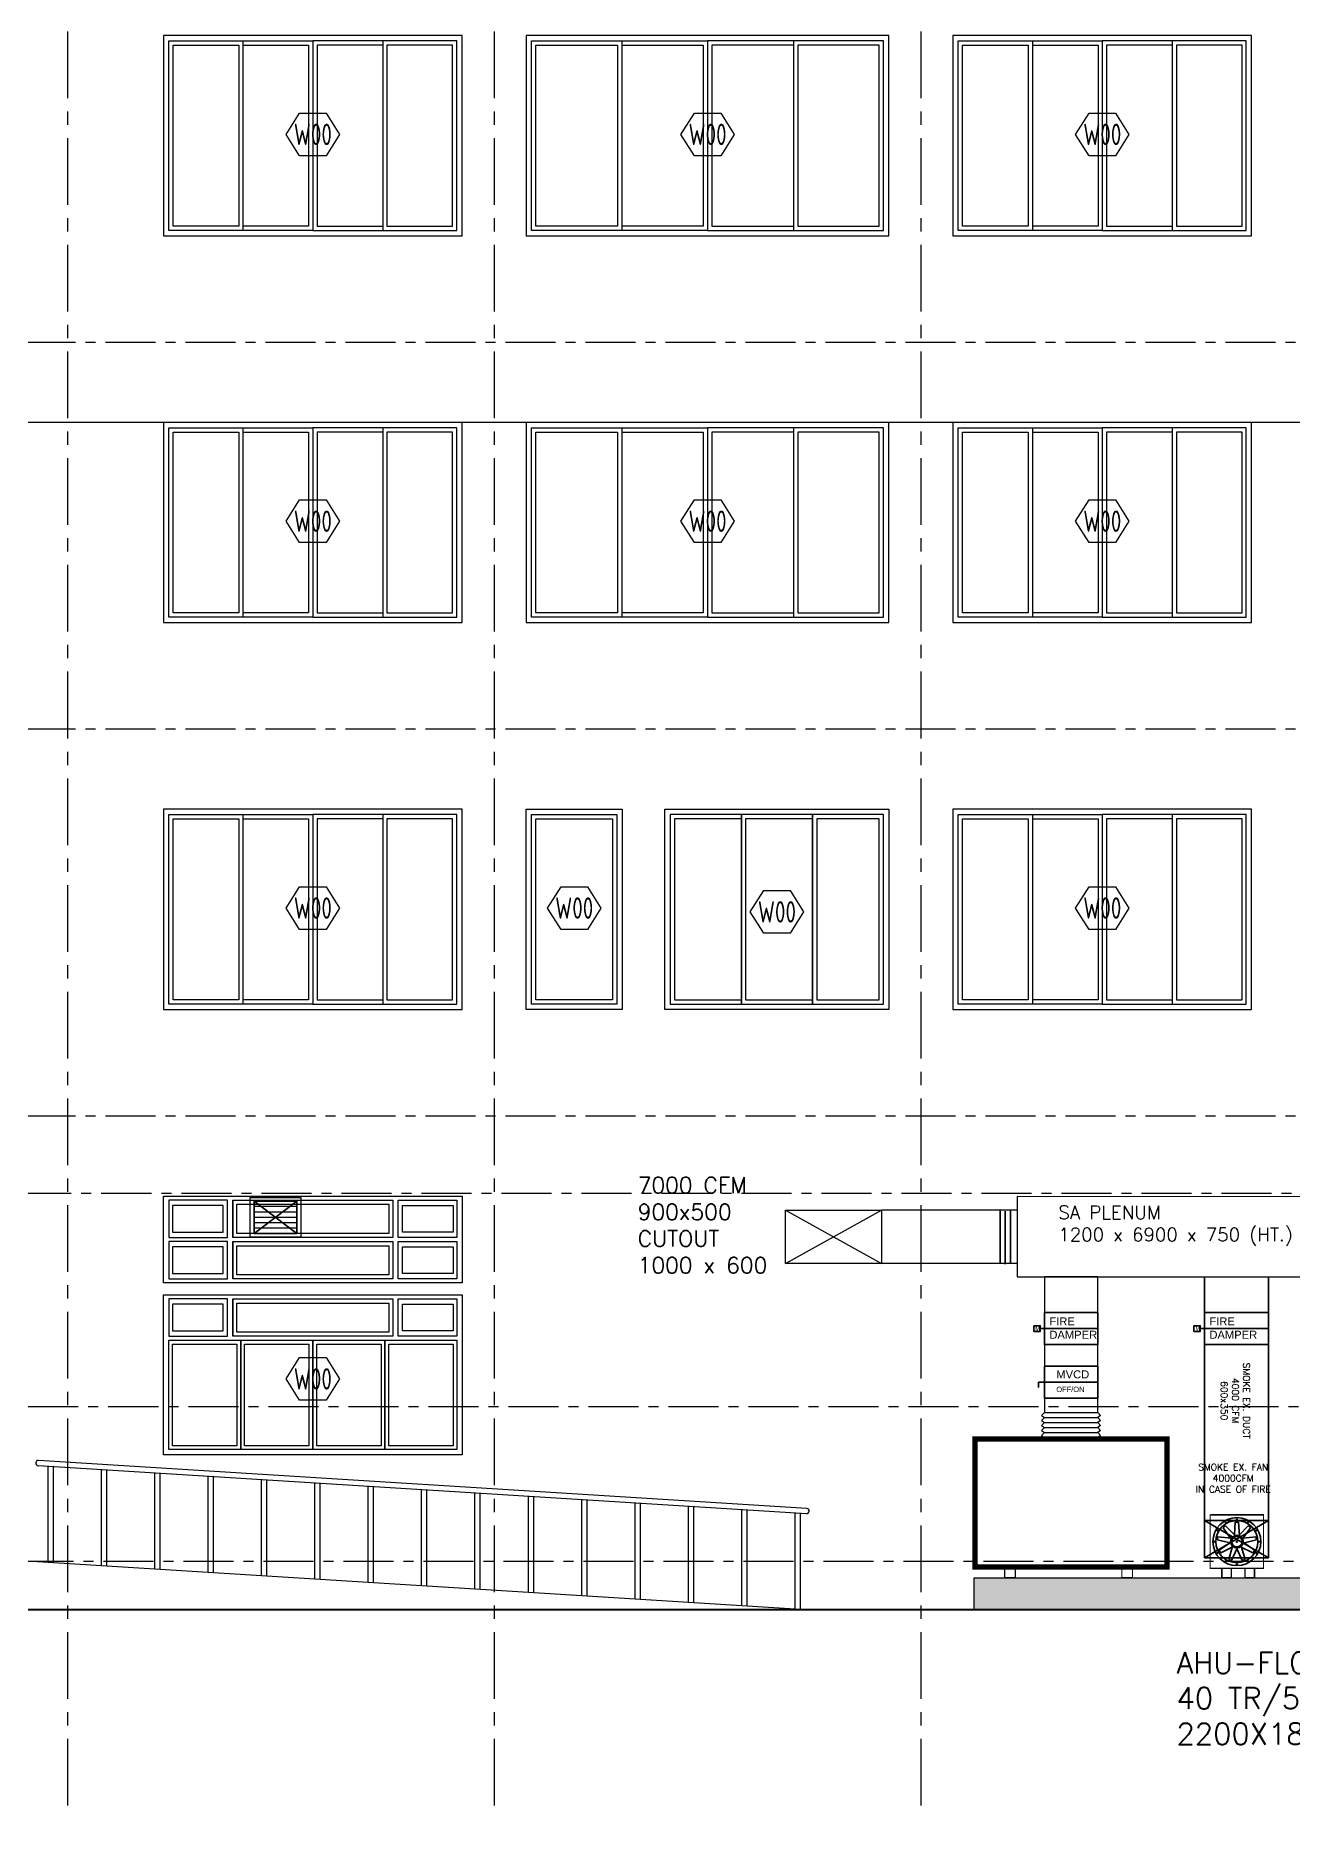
# Model space of a CAD drawing. Header units: millimetres. Extents: x -661525 to 498941, y 282148 to 1359693.
# Drawn here: x -253038 to -241258, y 712401 to 729088 of the extents above; entities that cross this region are included whole.
import ezdxf
from ezdxf.enums import TextEntityAlignment as Align

# ---------------------------------------------------------------- set-up
doc = ezdxf.new("R2010")
doc.units = ezdxf.units.MM
doc.header["$LTSCALE"] = 2.5
doc.linetypes.add('CENTER', pattern=[2, 1.25, -0.25, 0.25, -0.25])
doc.layers.get('0').update_dxf_attribs({"linetype": 'CONTINUOUS'})
doc.layers.get('DEFPOINTS').update_dxf_attribs({"linetype": 'CONTINUOUS'})
for name, color, linetype in [('A-ANNO-DIMS-MAS-25', 11, 'CONTINUOUS'), ('A-ANNO-GRID', 5, 'CENTER'), ('A-ELEV-MEDM', 34, 'CONTINUOUS'), ('A-ELEV-THIN', 8, 'CONTINUOUS'), ('STONE', 9, 'CONTINUOUS'), ('v-ac ex.-fa fan', 91, 'CONTINUOUS'), ('v-grill', 3, 'CONTINUOUS'), ('v-SA DUCT', 4, 'CONTINUOUS'), ('vemcpl-ahu', 6, 'CONTINUOUS')]:
    doc.layers.add(name, color=color, linetype=linetype)
for name, color, linetype, lineweight in [('DRAFTING', 6, 'CONTINUOUS', 5), ('V-ac fa duct', 51, 'CONTINUOUS', 35), ('v-ac fd', 1, 'CONTINUOUS', 35), ('v-ac smoke ex-fa fan', 1, 'CONTINUOUS', 35), ('v-ac smoke ex. duct', 1, 'CONTINUOUS', 35), ('vac vcd', 5, 'CONTINUOUS', 35)]:
    doc.layers.add(name, color=color, linetype=linetype, lineweight=lineweight)
doc.styles.add('ARIAL', font='arial.ttf')
doc.styles.add('ISOCP', font='isocp.shx', dxfattribs={"width": 0.8})
doc.styles.add('ROMANS', font='romans.shx', dxfattribs={"height": 125})
doc.styles.get("Standard").update_dxf_attribs({"font": 'txt.shx', "height": 1})
doc.linetypes.add('ZIGZAG', pattern='A,0.0001,-0.2,[131,ltypeshp.shx,S=0.2,R=0,X=-0.2,Y=0],-0.4,[131,ltypeshp.shx,S=0.2,R=180,X=0.2,Y=0],-0.2', length=0.8001)

# ---------------------------------------------------------------- blocks, each defined once
blk = doc.blocks.new('SEF-F')
at = {"layer": 'v-ac smoke ex-fa fan', "color": 5, "ltscale": 0.36}
for p, q in [((-42, 115), (-27, 330)), ((43, 98), (27, 330)), ((-121, -21), (-330, 31)), ((-89, 59), (-320, 84)), ((-106, 61), (-233, 235)), ((-30, 103), (-192, 270)), ((42, 115), (192, 270)), ((96, 47), (233, 235)), ((104, -25), (330, 31)), ((106, 61), (320, 84)), ((-106, -12), (-299, -142)), ((-79, -94), (-272, -188)), ((-74, -77), (-138, -301)), ((0, -123), (-88, -319)), ((-7, -107), (88, -319)), ((63, -86), (272, -188)), ((79, -94), (138, -301)), ((121, -21), (299, -142))]:
    blk.add_line(p, q, dxfattribs=at)
at = {"layer": 'v-ac smoke ex-fa fan', "color": 2}
for radius in [406, 356]:
    blk.add_circle((0, 0), radius, dxfattribs=at)
at = {"layer": 'v-ac smoke ex-fa fan', "color": 5, "ltscale": 0.36}
for centre in [(-191, 330), (0, 381), (190, 330), (-381, 0), (-330, 190), (330, 190), (381, 0), (-330, -191), (330, -191), (-191, -330), (0, -381), (190, -330)]:
    blk.add_circle(centre, 6.25, dxfattribs=at)
at = {"layer": 'v-ac smoke ex-fa fan', "color": 5}
for radius in [107, 88.5, 9.23]:
    blk.add_circle((0, 0), radius, dxfattribs=at)
for start, end in [(85.3503, 94.6497), (165.3503, 174.6497), (125.3503, 134.6497), (45.3503, 54.6497), (5.3503, 14.6497), (205.3503, 214.6497), (245.3503, 254.6497), (285.3503, 294.6497), (325.3503, 334.6497)]:
    blk.add_arc((0, 0), 331, start, end, dxfattribs=at)

msp = doc.modelspace()

# ---------------------------------------------------------------- hatches: boundary and pattern name
at = {"layer": 'DRAFTING'}
msp.add_hatch(color=0, dxfattribs=at).paths.add_polyline_path([(-244241.7, 714635.1), (-223817.5, 714635.1), (-223817.4, 714338.3), (-244241.6, 714338.3)])

# ---------------------------------------------------------------- linework, layer by layer
at = {"color": 252}
for p, q in [((-250689.7, 728162.8), (-250563.4, 728362.8)), ((-250563.4, 728362.8), (-250316.1, 728362.8)), ((-250316.1, 728362.8), (-250189.7, 728162.8)), ((-246989.9, 728162.8), (-246863.5, 728362.8)), ((-246863.5, 728362.8), (-246616.2, 728362.8)), ((-246616.2, 728362.8), (-246489.9, 728162.8)), ((-243289.7, 728162.8), (-243163.4, 728362.8)), ((-243163.4, 728362.8), (-242916.1, 728362.8)), ((-242916.1, 728362.8), (-242789.7, 728162.8)), ((-250563.4, 727962.8), (-250689.7, 728162.8)), ((-250189.7, 728162.8), (-250316.1, 727962.8)), ((-246863.5, 727962.8), (-246989.9, 728162.8)), ((-246489.9, 728162.8), (-246616.2, 727962.8)), ((-243163.4, 727962.8), (-243289.7, 728162.8)), ((-242789.7, 728162.8), (-242916.1, 727962.8)), ((-250316.1, 727962.8), (-250563.4, 727962.8)), ((-246616.2, 727962.8), (-246863.5, 727962.8)), ((-242916.1, 727962.8), (-243163.4, 727962.8)), ((-250689.7, 724537.8), (-250563.4, 724737.8)), ((-250563.4, 724737.8), (-250316.1, 724737.8)), ((-250316.1, 724737.8), (-250189.7, 724537.8)), ((-246989.9, 724537.8), (-246863.5, 724737.8)), ((-246863.5, 724737.8), (-246616.2, 724737.8)), ((-246616.2, 724737.8), (-246489.9, 724537.8)), ((-243289.7, 724537.8), (-243163.4, 724737.8)), ((-243163.4, 724737.8), (-242916.1, 724737.8)), ((-242916.1, 724737.8), (-242789.7, 724537.8)), ((-250563.4, 724337.8), (-250689.7, 724537.8)), ((-250189.7, 724537.8), (-250316.1, 724337.8)), ((-246863.5, 724337.8), (-246989.9, 724537.8)), ((-246489.9, 724537.8), (-246616.2, 724337.8)), ((-243163.4, 724337.8), (-243289.7, 724537.8)), ((-242789.7, 724537.8), (-242916.1, 724337.8)), ((-250316.1, 724337.8), (-250563.4, 724337.8)), ((-246616.2, 724337.8), (-246863.5, 724337.8)), ((-242916.1, 724337.8), (-243163.4, 724337.8)), ((-250689.7, 720912.8), (-250563.4, 721112.8)), ((-250563.4, 721112.8), (-250316.1, 721112.8)), ((-250316.1, 721112.8), (-250189.7, 720912.8)), ((-248239.7, 720912.8), (-248113.4, 721112.8)), ((-248113.4, 721112.8), (-247866.1, 721112.8)), ((-247866.1, 721112.8), (-247739.7, 720912.8)), ((-243289.7, 720912.8), (-243163.3, 721112.8)), ((-243163.3, 721112.8), (-242916, 721112.8)), ((-242916, 721112.8), (-242789.7, 720912.8)), ((-250563.4, 720712.8), (-250689.7, 720912.8)), ((-250189.7, 720912.8), (-250316.1, 720712.8)), ((-248113.4, 720712.8), (-248239.7, 720912.8)), ((-247739.7, 720912.8), (-247866.1, 720712.8)), ((-246339.6, 720876.8), (-246213.3, 721076.8)), ((-246213.3, 721076.8), (-245966, 721076.8)), ((-245966, 721076.8), (-245839.6, 720876.8)), ((-243163.3, 720712.8), (-243289.7, 720912.8)), ((-242789.7, 720912.8), (-242916, 720712.8)), ((-246213.3, 720676.8), (-246339.6, 720876.8)), ((-245839.6, 720876.8), (-245966, 720676.8)), ((-250316.1, 720712.8), (-250563.4, 720712.8)), ((-247866.1, 720712.8), (-248113.4, 720712.8)), ((-245966, 720676.8), (-246213.3, 720676.8)), ((-242916, 720712.8), (-243163.3, 720712.8)), ((-250689.7, 716500.3), (-250563.3, 716700.3)), ((-250563.3, 716700.3), (-250316, 716700.3)), ((-250316, 716700.3), (-250189.7, 716500.3)), ((-250563.3, 716300.3), (-250689.7, 716500.3)), ((-250189.7, 716500.3), (-250316, 716300.3)), ((-250316, 716300.3), (-250563.3, 716300.3))]:
    msp.add_line(p, q, dxfattribs=at)
at = {"layer": 'A-ANNO-DIMS-MAS-25', "color": 0, "lineweight": 40}
msp.add_line((-308137.8, 714338.3), (-223207.9, 714338.3), dxfattribs=at)
at = {"layer": 'A-ANNO-GRID', "color": 252, "ltscale": 200}
for p, q in [((-252739.7, 751127.9), (-252739.7, 712400.6)), ((-248739.7, 751127.9), (-248739.7, 712400.6)), ((-244739.7, 751127.9), (-244739.7, 712400.6))]:
    msp.add_line(p, q, dxfattribs=at)
at = {"layer": 'A-ANNO-GRID', "color": 252, "ltscale": 150}
for p, q in [((-222664.7, 726213.3), (-303725.9, 726213.3)), ((-222664.7, 722588.3), (-303725.9, 722588.3)), ((-222664.7, 718963.3), (-303725.9, 718963.3)), ((-222703.5, 718238.3), (-306025.5, 718238.3)), ((-222637.9, 716238.3), (-305964.7, 716238.3)), ((-222684.2, 714788.3), (-302128.1, 714788.3))]:
    msp.add_line(p, q, dxfattribs=at)
at = {"layer": 'A-ANNO-GRID', "color": 253, "ltscale": 150}
msp.add_line((-220259.7, 714338.3), (-305168.1, 714338.3), dxfattribs=at)
at = {"layer": 'A-ELEV-MEDM', "color": 252}
msp.add_line((-233039.7, 725463.3), (-266339.7, 725463.3), dxfattribs=at)
at = {"layer": 'A-ELEV-THIN', "color": 252}
for p, q in [((-251789.7, 729038.3), (-251094.7, 729038.3)), ((-251789.7, 727263.3), (-251789.7, 729038.3)), ((-251749.7, 728998.3), (-251134.7, 728998.3)), ((-251749.7, 727303.3), (-251749.7, 728998.3)), ((-251134.7, 729038.3), (-251134.7, 729038.3)), ((-251134.7, 729038.3), (-250439.7, 729038.3)), ((-251134.7, 728998.3), (-251134.7, 727303.3)), ((-251094.7, 729038.3), (-251094.7, 727263.3)), ((-251094.7, 728998.3), (-250479.7, 728998.3)), ((-250479.7, 728998.3), (-250479.7, 727303.3)), ((-249744.7, 729038.3), (-250439.7, 729038.3)), ((-250439.7, 729038.3), (-250439.7, 727263.3)), ((-250439.7, 729038.3), (-250439.7, 727263.3)), ((-249784.7, 728998.3), (-250399.7, 728998.3)), ((-250399.7, 728998.3), (-250399.7, 727303.3)), ((-249089.7, 729038.3), (-249784.7, 729038.3)), ((-249784.7, 729038.3), (-249784.7, 727263.3)), ((-249744.7, 729038.3), (-249744.7, 729038.3)), ((-249129.7, 728998.3), (-249744.7, 728998.3)), ((-249744.7, 728998.3), (-249744.7, 727303.3)), ((-249129.7, 727303.3), (-249129.7, 728998.3)), ((-249089.7, 727263.3), (-249089.7, 729038.3)), ((-248389.7, 729038.3), (-247544.7, 729038.3)), ((-248389.7, 727263.3), (-248389.7, 729038.3)), ((-248349.7, 728998.3), (-247584.7, 728998.3)), ((-248349.7, 727303.3), (-248349.7, 728998.3)), ((-247584.7, 729038.3), (-247584.7, 729038.3)), ((-247584.7, 729038.3), (-246739.7, 729038.3)), ((-247584.7, 728998.3), (-247584.7, 727303.3)), ((-247544.7, 729038.3), (-247544.7, 727263.3)), ((-247544.7, 728998.3), (-246779.7, 728998.3)), ((-246779.7, 728998.3), (-246779.7, 727303.3)), ((-245894.7, 729038.3), (-246739.7, 729038.3)), ((-246739.7, 729038.3), (-246739.7, 727263.3)), ((-246739.7, 729038.3), (-246739.7, 727263.3)), ((-245934.7, 728998.3), (-246699.7, 728998.3)), ((-246699.7, 728998.3), (-246699.7, 727303.3)), ((-245089.7, 729038.3), (-245934.7, 729038.3)), ((-245934.7, 729038.3), (-245934.7, 727263.3)), ((-245894.7, 729038.3), (-245894.7, 729038.3)), ((-245129.7, 728998.3), (-245894.7, 728998.3)), ((-245894.7, 728998.3), (-245894.7, 727303.3)), ((-245129.7, 727303.3), (-245129.7, 728998.3)), ((-245089.7, 727263.3), (-245089.7, 729038.3)), ((-244389.7, 729038.3), (-243694.7, 729038.3)), ((-244389.7, 727263.3), (-244389.7, 729038.3)), ((-244349.7, 728998.3), (-243734.7, 728998.3)), ((-244349.7, 727303.3), (-244349.7, 728998.3)), ((-243734.7, 729038.3), (-243734.7, 729038.3)), ((-243734.7, 729038.3), (-243039.7, 729038.3)), ((-243734.7, 728998.3), (-243734.7, 727303.3)), ((-243694.7, 729038.3), (-243694.7, 727263.3)), ((-243694.7, 728998.3), (-243079.7, 728998.3)), ((-243079.7, 728998.3), (-243079.7, 727303.3)), ((-242344.7, 729038.3), (-243039.7, 729038.3)), ((-243039.7, 729038.3), (-243039.7, 727263.3)), ((-243039.7, 729038.3), (-243039.7, 727263.3)), ((-242384.7, 728998.3), (-242999.7, 728998.3)), ((-242999.7, 728998.3), (-242999.7, 727303.3)), ((-241689.7, 729038.3), (-242384.7, 729038.3)), ((-242384.7, 729038.3), (-242384.7, 727263.3)), ((-242344.7, 729038.3), (-242344.7, 729038.3)), ((-241729.7, 728998.3), (-242344.7, 728998.3)), ((-242344.7, 728998.3), (-242344.7, 727303.3)), ((-241729.7, 727303.3), (-241729.7, 728998.3)), ((-241689.7, 727263.3), (-241689.7, 729038.3)), ((-251094.7, 727263.3), (-251789.7, 727263.3)), ((-251134.7, 727303.3), (-251749.7, 727303.3)), ((-250439.7, 727263.3), (-251134.7, 727263.3)), ((-250479.7, 727303.3), (-251094.7, 727303.3)), ((-250439.7, 727263.3), (-249744.7, 727263.3)), ((-250399.7, 727303.3), (-249784.7, 727303.3)), ((-249784.7, 727263.3), (-249089.7, 727263.3)), ((-249744.7, 727303.3), (-249129.7, 727303.3)), ((-247544.7, 727263.3), (-248389.7, 727263.3)), ((-247584.7, 727303.3), (-248349.7, 727303.3)), ((-246739.7, 727263.3), (-247584.7, 727263.3)), ((-246779.7, 727303.3), (-247544.7, 727303.3)), ((-246739.7, 727263.3), (-245894.7, 727263.3)), ((-246699.7, 727303.3), (-245934.7, 727303.3)), ((-245934.7, 727263.3), (-245089.7, 727263.3)), ((-245894.7, 727303.3), (-245129.7, 727303.3)), ((-243694.7, 727263.3), (-244389.7, 727263.3)), ((-243734.7, 727303.3), (-244349.7, 727303.3)), ((-243039.7, 727263.3), (-243734.7, 727263.3)), ((-243079.7, 727303.3), (-243694.7, 727303.3)), ((-243039.7, 727263.3), (-242344.7, 727263.3)), ((-242999.7, 727303.3), (-242384.7, 727303.3)), ((-242384.7, 727263.3), (-241689.7, 727263.3)), ((-242344.7, 727303.3), (-241729.7, 727303.3)), ((-251789.7, 725413.3), (-251094.7, 725413.3)), ((-251789.7, 723638.3), (-251789.7, 725413.3)), ((-251749.7, 725373.3), (-251134.7, 725373.3)), ((-251749.7, 723678.3), (-251749.7, 725373.3)), ((-251134.7, 725413.3), (-251134.7, 725413.3)), ((-251134.7, 725413.3), (-250439.7, 725413.3)), ((-251134.7, 725373.3), (-251134.7, 723678.3)), ((-251094.7, 725413.3), (-251094.7, 723638.3)), ((-251094.7, 725373.3), (-250479.7, 725373.3)), ((-250479.7, 725373.3), (-250479.7, 723678.3)), ((-249744.7, 725413.3), (-250439.7, 725413.3)), ((-250439.7, 725413.3), (-250439.7, 723638.3)), ((-250439.7, 725413.3), (-250439.7, 723638.3)), ((-249784.7, 725373.3), (-250399.7, 725373.3)), ((-250399.7, 725373.3), (-250399.7, 723678.3)), ((-249089.7, 725413.3), (-249784.7, 725413.3)), ((-249784.7, 725413.3), (-249784.7, 723638.3)), ((-249744.7, 725413.3), (-249744.7, 725413.3)), ((-249129.7, 725373.3), (-249744.7, 725373.3)), ((-249744.7, 725373.3), (-249744.7, 723678.3)), ((-249129.7, 723678.3), (-249129.7, 725373.3)), ((-249089.7, 723638.3), (-249089.7, 725413.3)), ((-248389.7, 725413.3), (-247544.7, 725413.3)), ((-248389.7, 723638.3), (-248389.7, 725413.3)), ((-248349.7, 725373.3), (-247584.7, 725373.3)), ((-248349.7, 723678.3), (-248349.7, 725373.3)), ((-247584.7, 725413.3), (-247584.7, 725413.3)), ((-247584.7, 725413.3), (-246739.7, 725413.3)), ((-247584.7, 725373.3), (-247584.7, 723678.3)), ((-247544.7, 725413.3), (-247544.7, 723638.3)), ((-247544.7, 725373.3), (-246779.7, 725373.3)), ((-246779.7, 725373.3), (-246779.7, 723678.3)), ((-245894.7, 725413.3), (-246739.7, 725413.3)), ((-246739.7, 725413.3), (-246739.7, 723638.3)), ((-246739.7, 725413.3), (-246739.7, 723638.3)), ((-245934.7, 725373.3), (-246699.7, 725373.3)), ((-246699.7, 725373.3), (-246699.7, 723678.3)), ((-245089.7, 725413.3), (-245934.7, 725413.3)), ((-245934.7, 725413.3), (-245934.7, 723638.3)), ((-245894.7, 725413.3), (-245894.7, 725413.3)), ((-245129.7, 725373.3), (-245894.7, 725373.3)), ((-245894.7, 725373.3), (-245894.7, 723678.3)), ((-245129.7, 723678.3), (-245129.7, 725373.3)), ((-245089.7, 723638.3), (-245089.7, 725413.3)), ((-244389.7, 725413.3), (-243694.7, 725413.3)), ((-244389.7, 723638.3), (-244389.7, 725413.3)), ((-244349.7, 725373.3), (-243734.7, 725373.3)), ((-244349.7, 723678.3), (-244349.7, 725373.3)), ((-243734.7, 725413.3), (-243734.7, 725413.3)), ((-243734.7, 725413.3), (-243039.7, 725413.3)), ((-243734.7, 725373.3), (-243734.7, 723678.3)), ((-243694.7, 725413.3), (-243694.7, 723638.3)), ((-243694.7, 725373.3), (-243079.7, 725373.3)), ((-243079.7, 725373.3), (-243079.7, 723678.3)), ((-242344.7, 725413.3), (-243039.7, 725413.3)), ((-243039.7, 725413.3), (-243039.7, 723638.3)), ((-243039.7, 725413.3), (-243039.7, 723638.3)), ((-242384.7, 725373.3), (-242999.7, 725373.3)), ((-242999.7, 725373.3), (-242999.7, 723678.3)), ((-241689.7, 725413.3), (-242384.7, 725413.3)), ((-242384.7, 725413.3), (-242384.7, 723638.3)), ((-242344.7, 725413.3), (-242344.7, 725413.3)), ((-241729.7, 725373.3), (-242344.7, 725373.3)), ((-242344.7, 725373.3), (-242344.7, 723678.3)), ((-241729.7, 723678.3), (-241729.7, 725373.3)), ((-241689.7, 723638.3), (-241689.7, 725413.3)), ((-251094.7, 723638.3), (-251789.7, 723638.3)), ((-251134.7, 723678.3), (-251749.7, 723678.3)), ((-250439.7, 723638.3), (-251134.7, 723638.3)), ((-250479.7, 723678.3), (-251094.7, 723678.3)), ((-250439.7, 723638.3), (-249744.7, 723638.3)), ((-250399.7, 723678.3), (-249784.7, 723678.3)), ((-249784.7, 723638.3), (-249089.7, 723638.3)), ((-249744.7, 723678.3), (-249129.7, 723678.3)), ((-247544.7, 723638.3), (-248389.7, 723638.3)), ((-247584.7, 723678.3), (-248349.7, 723678.3)), ((-246739.7, 723638.3), (-247584.7, 723638.3)), ((-246779.7, 723678.3), (-247544.7, 723678.3)), ((-246739.7, 723638.3), (-245894.7, 723638.3)), ((-246699.7, 723678.3), (-245934.7, 723678.3)), ((-245934.7, 723638.3), (-245089.7, 723638.3)), ((-245894.7, 723678.3), (-245129.7, 723678.3)), ((-243694.7, 723638.3), (-244389.7, 723638.3)), ((-243734.7, 723678.3), (-244349.7, 723678.3)), ((-243039.7, 723638.3), (-243734.7, 723638.3)), ((-243079.7, 723678.3), (-243694.7, 723678.3)), ((-243039.7, 723638.3), (-242344.7, 723638.3)), ((-242999.7, 723678.3), (-242384.7, 723678.3)), ((-242384.7, 723638.3), (-241689.7, 723638.3)), ((-242344.7, 723678.3), (-241729.7, 723678.3)), ((-251789.7, 721788.3), (-251094.7, 721788.3)), ((-251789.7, 720013.3), (-251789.7, 721788.3)), ((-251749.7, 721748.3), (-251134.7, 721748.3)), ((-251749.7, 720053.3), (-251749.7, 721748.3)), ((-251134.7, 721788.3), (-251134.7, 721788.3)), ((-251134.7, 721788.3), (-250439.7, 721788.3)), ((-251134.7, 721748.3), (-251134.7, 720053.3)), ((-251094.7, 721788.3), (-251094.7, 720013.3)), ((-251094.7, 721748.3), (-250479.7, 721748.3)), ((-250479.7, 721748.3), (-250479.7, 720053.3)), ((-249744.7, 721788.3), (-250439.7, 721788.3)), ((-250439.7, 721788.3), (-250439.7, 720013.3)), ((-250439.7, 721788.3), (-250439.7, 720013.3)), ((-249784.7, 721748.3), (-250399.7, 721748.3)), ((-250399.7, 721748.3), (-250399.7, 720053.3)), ((-249089.7, 721788.3), (-249784.7, 721788.3)), ((-249784.7, 721788.3), (-249784.7, 720013.3)), ((-249744.7, 721788.3), (-249744.7, 721788.3)), ((-249129.7, 721748.3), (-249744.7, 721748.3)), ((-249744.7, 721748.3), (-249744.7, 720053.3)), ((-249129.7, 720053.3), (-249129.7, 721748.3)), ((-249089.7, 720013.3), (-249089.7, 721788.3)), ((-248389.7, 721788.3), (-247589.7, 721788.3)), ((-248389.7, 720013.3), (-248389.7, 721788.3)), ((-248349.7, 721748.3), (-247629.7, 721748.3)), ((-248349.7, 720053.3), (-248349.7, 721748.3)), ((-247629.7, 721748.3), (-247629.7, 720053.3)), ((-247589.7, 721788.3), (-247589.7, 720013.3)), ((-246423.1, 721788.3), (-247089.7, 721788.3)), ((-247089.7, 721788.3), (-247089.7, 720013.3)), ((-246423.1, 721748.3), (-247049.7, 721748.3)), ((-247049.7, 721748.3), (-247049.7, 720053.3)), ((-245756.5, 721788.3), (-246423.1, 721788.3)), ((-246423.1, 721788.3), (-246423.1, 720013.3)), ((-246423.1, 720013.3), (-246423.1, 721788.3)), ((-245756.5, 721748.3), (-246383.1, 721748.3)), ((-246383.1, 721748.3), (-246383.1, 720053.3)), ((-245756.5, 720013.3), (-245756.5, 721788.3)), ((-245089.9, 721788.3), (-245756.5, 721788.3)), ((-245756.5, 721788.3), (-245756.5, 720013.3)), ((-245129.9, 721748.3), (-245716.5, 721748.3)), ((-245716.5, 721748.3), (-245716.5, 720053.3)), ((-245129.9, 720053.3), (-245129.9, 721748.3)), ((-245089.9, 720013.3), (-245089.9, 721788.3)), ((-244389.7, 721788.3), (-243694.7, 721788.3)), ((-244389.7, 720013.3), (-244389.7, 721788.3)), ((-244349.7, 721748.3), (-243734.7, 721748.3)), ((-244349.7, 720053.3), (-244349.7, 721748.3)), ((-243734.7, 721788.3), (-243734.7, 721788.3)), ((-243734.7, 721788.3), (-243039.7, 721788.3)), ((-243734.7, 721748.3), (-243734.7, 720053.3)), ((-243694.7, 721788.3), (-243694.7, 720013.3)), ((-243694.7, 721748.3), (-243079.7, 721748.3)), ((-243079.7, 721748.3), (-243079.7, 720053.3)), ((-242344.7, 721788.3), (-243039.7, 721788.3)), ((-243039.7, 721788.3), (-243039.7, 720013.3)), ((-243039.7, 721788.3), (-243039.7, 720013.3)), ((-242384.7, 721748.3), (-242999.7, 721748.3)), ((-242999.7, 721748.3), (-242999.7, 720053.3)), ((-241689.7, 721788.3), (-242384.7, 721788.3)), ((-242384.7, 721788.3), (-242384.7, 720013.3)), ((-242344.7, 721788.3), (-242344.7, 721788.3)), ((-241729.7, 721748.3), (-242344.7, 721748.3)), ((-242344.7, 721748.3), (-242344.7, 720053.3)), ((-241729.7, 720053.3), (-241729.7, 721748.3)), ((-241689.7, 720013.3), (-241689.7, 721788.3)), ((-251094.7, 720013.3), (-251789.7, 720013.3)), ((-251134.7, 720053.3), (-251749.7, 720053.3)), ((-250439.7, 720013.3), (-251134.7, 720013.3)), ((-250479.7, 720053.3), (-251094.7, 720053.3)), ((-250439.7, 720013.3), (-249744.7, 720013.3)), ((-250399.7, 720053.3), (-249784.7, 720053.3)), ((-249784.7, 720013.3), (-249089.7, 720013.3)), ((-249744.7, 720053.3), (-249129.7, 720053.3)), ((-247589.7, 720013.3), (-248389.7, 720013.3)), ((-247629.7, 720053.3), (-248349.7, 720053.3)), ((-247089.7, 720013.3), (-246423.1, 720013.3)), ((-247049.7, 720053.3), (-246423.1, 720053.3)), ((-246423.1, 720013.3), (-245756.5, 720013.3)), ((-246383.1, 720053.3), (-245756.5, 720053.3)), ((-245756.5, 720013.3), (-245089.9, 720013.3)), ((-245716.5, 720053.3), (-245129.9, 720053.3)), ((-243694.7, 720013.3), (-244389.7, 720013.3)), ((-243734.7, 720053.3), (-244349.7, 720053.3)), ((-243039.7, 720013.3), (-243734.7, 720013.3)), ((-243079.7, 720053.3), (-243694.7, 720053.3)), ((-243039.7, 720013.3), (-242344.7, 720013.3)), ((-242999.7, 720053.3), (-242384.7, 720053.3)), ((-242384.7, 720013.3), (-241689.7, 720013.3)), ((-242344.7, 720053.3), (-241729.7, 720053.3)), ((-251839.7, 717401.3), (-251839.7, 718213.3)), ((-251839.7, 718213.3), (-249039.7, 718213.3)), ((-251239.7, 718175.3), (-251789.7, 718175.3)), ((-251789.7, 718175.3), (-251789.7, 717825.3)), ((-251278.7, 718125.3), (-251753.7, 718125.3)), ((-251753.7, 718125.3), (-251753.7, 717875.3)), ((-251278.7, 717875.3), (-251278.7, 718125.3)), ((-251239.7, 717825.3), (-251239.7, 718175.3)), ((-251189.7, 718175.3), (-251189.7, 717825.3)), ((-251189.7, 717825.3), (-251189.7, 718175.3)), ((-251189.7, 718175.3), (-249689.7, 718175.3)), ((-251150.7, 717864.3), (-251150.7, 718136.3)), ((-251150.7, 718136.3), (-249728.7, 718136.3)), ((-249728.7, 718136.3), (-249728.7, 717864.3)), ((-249689.7, 718175.3), (-249689.7, 717825.3)), ((-249639.7, 717825.3), (-249639.7, 718175.3)), ((-249639.7, 718175.3), (-249089.7, 718175.3)), ((-249600.7, 718125.3), (-249125.7, 718125.3)), ((-249600.7, 717875.3), (-249600.7, 718125.3)), ((-249125.7, 718125.3), (-249125.7, 717875.3)), ((-249089.7, 718175.3), (-249089.7, 717825.3)), ((-249039.7, 718213.3), (-249039.7, 717401.3)), ((-251789.7, 717825.3), (-251239.7, 717825.3)), ((-251239.7, 717787.3), (-251789.7, 717787.3)), ((-251789.7, 717787.3), (-251789.7, 717437.3)), ((-251753.7, 717875.3), (-251278.7, 717875.3)), ((-251239.7, 717437.3), (-251239.7, 717787.3)), ((-249689.7, 717825.3), (-251189.7, 717825.3)), ((-251189.7, 717437.3), (-251189.7, 717787.3)), ((-251189.7, 717787.3), (-249689.7, 717787.3)), ((-251189.7, 717787.3), (-251189.7, 717437.3)), ((-249728.7, 717864.3), (-251150.7, 717864.3)), ((-251150.7, 717476.3), (-251150.7, 717748.3)), ((-251150.7, 717748.3), (-249728.7, 717748.3)), ((-249728.7, 717748.3), (-249728.7, 717476.3)), ((-249689.7, 717787.3), (-249689.7, 717437.3)), ((-249089.7, 717825.3), (-249639.7, 717825.3)), ((-249639.7, 717437.3), (-249639.7, 717787.3)), ((-249639.7, 717787.3), (-249089.7, 717787.3)), ((-249125.7, 717875.3), (-249600.7, 717875.3)), ((-249089.7, 717787.3), (-249089.7, 717437.3)), ((-251278.7, 717737.3), (-251753.7, 717737.3)), ((-251753.7, 717737.3), (-251753.7, 717487.3)), ((-251278.7, 717487.3), (-251278.7, 717737.3)), ((-249600.7, 717737.3), (-249125.7, 717737.3)), ((-249600.7, 717487.3), (-249600.7, 717737.3)), ((-249125.7, 717737.3), (-249125.7, 717487.3)), ((-251789.7, 717437.3), (-251239.7, 717437.3)), ((-251753.7, 717487.3), (-251278.7, 717487.3)), ((-249689.7, 717437.3), (-251189.7, 717437.3)), ((-249728.7, 717476.3), (-251150.7, 717476.3)), ((-249089.7, 717437.3), (-249639.7, 717437.3)), ((-249125.7, 717487.3), (-249600.7, 717487.3)), ((-249039.7, 717401.3), (-251839.7, 717401.3)), ((-251839.7, 717288.3), (-249039.7, 717288.3)), ((-251839.7, 715788.3), (-251839.7, 717288.3)), ((-251239.7, 717250.3), (-251789.7, 717250.3)), ((-251789.7, 717250.3), (-251789.7, 716900.3)), ((-251239.7, 716900.3), (-251239.7, 717250.3)), ((-251189.7, 717250.3), (-251189.7, 716900.3)), ((-251189.7, 716900.3), (-251189.7, 717250.3)), ((-251189.7, 717250.3), (-249689.7, 717250.3)), ((-249689.7, 717250.3), (-249689.7, 716900.3)), ((-249639.7, 716900.3), (-249639.7, 717250.3)), ((-249639.7, 717250.3), (-249089.7, 717250.3)), ((-249089.7, 717250.3), (-249089.7, 716900.3)), ((-249039.7, 717288.3), (-249039.7, 715788.3)), ((-251278.7, 717200.3), (-251753.7, 717200.3)), ((-251753.7, 717200.3), (-251753.7, 716950.3)), ((-251278.7, 716950.3), (-251278.7, 717200.3)), ((-251150.7, 716939.3), (-251150.7, 717211.3)), ((-251150.7, 717211.3), (-249728.7, 717211.3)), ((-249728.7, 717211.3), (-249728.7, 716939.3)), ((-249600.7, 717200.3), (-249125.7, 717200.3)), ((-249600.7, 716950.3), (-249600.7, 717200.3)), ((-249125.7, 717200.3), (-249125.7, 716950.3)), ((-251753.7, 716950.3), (-251278.7, 716950.3)), ((-249728.7, 716939.3), (-251150.7, 716939.3)), ((-249125.7, 716950.3), (-249600.7, 716950.3)), ((-251789.7, 716900.3), (-251239.7, 716900.3)), ((-251789.7, 716862.3), (-251114.7, 716862.3)), ((-251789.7, 715838.3), (-251789.7, 716862.3)), ((-251753.7, 716826.3), (-251150.7, 716826.3)), ((-251753.7, 715874.3), (-251753.7, 716826.3)), ((-249689.7, 716900.3), (-251189.7, 716900.3)), ((-251150.7, 716826.3), (-251150.7, 715874.3)), ((-251114.7, 716862.3), (-250439.7, 716862.3)), ((-251114.7, 715838.3), (-251114.7, 716862.3)), ((-251114.7, 716862.3), (-251114.7, 715838.3)), ((-251078.7, 716826.3), (-250475.7, 716826.3)), ((-251078.7, 715874.3), (-251078.7, 716826.3)), ((-250475.7, 716826.3), (-250475.7, 715874.3)), ((-250439.7, 716862.3), (-249764.7, 716862.3)), ((-250439.7, 715838.3), (-250439.7, 716862.3)), ((-250439.7, 716862.3), (-250439.7, 715838.3)), ((-250403.7, 716826.3), (-249800.7, 716826.3)), ((-250403.7, 715874.3), (-250403.7, 716826.3)), ((-249800.7, 716826.3), (-249800.7, 715874.3)), ((-249764.7, 716862.3), (-249089.7, 716862.3)), ((-249764.7, 715838.3), (-249764.7, 716862.3)), ((-249764.7, 716862.3), (-249764.7, 715838.3)), ((-249728.7, 716826.3), (-249125.7, 716826.3)), ((-249728.7, 715874.3), (-249728.7, 716826.3)), ((-249089.7, 716900.3), (-249639.7, 716900.3)), ((-249125.7, 716826.3), (-249125.7, 715874.3)), ((-249089.7, 716862.3), (-249089.7, 715838.3)), ((-249039.7, 715788.3), (-251839.7, 715788.3)), ((-251114.7, 715838.3), (-251789.7, 715838.3)), ((-251150.7, 715874.3), (-251753.7, 715874.3)), ((-250439.7, 715838.3), (-251114.7, 715838.3)), ((-250475.7, 715874.3), (-251078.7, 715874.3)), ((-249764.7, 715838.3), (-250439.7, 715838.3)), ((-249800.7, 715874.3), (-250403.7, 715874.3)), ((-249089.7, 715838.3), (-249764.7, 715838.3)), ((-249125.7, 715874.3), (-249728.7, 715874.3)), ((-245813.6, 715236.6), (-253013.5, 715686.6)), ((-245810.5, 715286.5), (-253010.4, 715736.5)), ((-252919.7, 714778.9), (-252919.7, 715680.7)), ((-252869.7, 714775.8), (-252869.7, 715677.6)), ((-252419.7, 714747.7), (-252419.7, 715649.4)), ((-252369.7, 714744.6), (-252369.7, 715646.3)), ((-251919.7, 714716.4), (-251919.7, 715618.2)), ((-251869.7, 714713.3), (-251869.7, 715615.1)), ((-251419.7, 714685.2), (-251419.7, 715586.9)), ((-251369.7, 714682.1), (-251369.7, 715583.8)), ((-250919.7, 714653.9), (-250919.7, 715555.7)), ((-250869.7, 714650.8), (-250869.7, 715552.6)), ((-250419.7, 714622.7), (-250419.7, 715524.4)), ((-250369.7, 714619.6), (-250369.7, 715521.3)), ((-249919.7, 714591.4), (-249919.7, 715493.2)), ((-249869.7, 714588.3), (-249869.7, 715490.1)), ((-249419.7, 714560.2), (-249419.7, 715461.9)), ((-249369.7, 714557.1), (-249369.7, 715458.8)), ((-248919.7, 714528.9), (-248919.7, 715430.7)), ((-248869.7, 714525.8), (-248869.7, 715427.6)), ((-248419.7, 714497.7), (-248419.7, 715399.4)), ((-248369.7, 714494.6), (-248369.7, 715396.3)), ((-247919.7, 714466.4), (-247919.7, 715368.2)), ((-247869.7, 714463.3), (-247869.7, 715365.1)), ((-247419.7, 714435.2), (-247419.7, 715336.9)), ((-247369.7, 714432.1), (-247369.7, 715333.8)), ((-246919.7, 714403.9), (-246919.7, 715305.7)), ((-246869.7, 714400.8), (-246869.7, 715302.6)), ((-246419.7, 714372.7), (-246419.7, 715274.4)), ((-246369.7, 714369.6), (-246369.7, 715271.3)), ((-245919.7, 714338.3), (-245919.7, 715243.2)), ((-245869.7, 714338.3), (-245869.7, 715240.1)), ((-245869.7, 714338.3), (-253069.7, 714788.3))]:
    msp.add_line(p, q, dxfattribs=at)
for centre, start, end in [((-253012, 715711.5), 86.42365, 266.42365), ((-245812, 715261.5), 266.42365, 86.42365)]:
    msp.add_arc(centre, 25, start, end, dxfattribs=at)
at = {"layer": 'DEFPOINTS', "color": 252}
for p, q in [((-249039.7, 729088.3), (-251839.7, 729088.3)), ((-251839.7, 729088.3), (-251839.7, 727213.3)), ((-249039.7, 727213.3), (-249039.7, 729088.3)), ((-245039.7, 729088.3), (-248439.7, 729088.3)), ((-248439.7, 729088.3), (-248439.7, 727213.3)), ((-245039.7, 727213.3), (-245039.7, 729088.3)), ((-241639.7, 729088.3), (-244439.7, 729088.3)), ((-244439.7, 729088.3), (-244439.7, 727213.3)), ((-241639.7, 727213.3), (-241639.7, 729088.3)), ((-251839.7, 727213.3), (-249039.7, 727213.3)), ((-248439.7, 727213.3), (-245039.7, 727213.3)), ((-244439.7, 727213.3), (-241639.7, 727213.3)), ((-249039.7, 725463.3), (-251839.7, 725463.3)), ((-251839.7, 725463.3), (-251839.7, 723588.3)), ((-249039.7, 723588.3), (-249039.7, 725463.3)), ((-245039.7, 725463.3), (-248439.7, 725463.3)), ((-248439.7, 725463.3), (-248439.7, 723588.3)), ((-245039.7, 723588.3), (-245039.7, 725463.3)), ((-241639.7, 725463.3), (-244439.7, 725463.3)), ((-244439.7, 725463.3), (-244439.7, 723588.3)), ((-241639.7, 723588.3), (-241639.7, 725463.3)), ((-251839.7, 723588.3), (-249039.7, 723588.3)), ((-248439.7, 723588.3), (-245039.7, 723588.3)), ((-244439.7, 723588.3), (-241639.7, 723588.3)), ((-249039.7, 721838.3), (-251839.7, 721838.3)), ((-251839.7, 721838.3), (-251839.7, 719963.3)), ((-249039.7, 719963.3), (-249039.7, 721838.3)), ((-248439.7, 721838.3), (-247539.7, 721838.3)), ((-248439.7, 719963.3), (-248439.7, 721838.3)), ((-247539.7, 721838.3), (-247539.7, 719963.3)), ((-247139.7, 719963.3), (-247139.7, 721838.3)), ((-247139.7, 721838.3), (-245039.9, 721838.3)), ((-245039.9, 721838.3), (-245039.9, 719963.3)), ((-241639.7, 721838.3), (-244439.7, 721838.3)), ((-244439.7, 721838.3), (-244439.7, 719963.3)), ((-241639.7, 719963.3), (-241639.7, 721838.3)), ((-251839.7, 719963.3), (-249039.7, 719963.3)), ((-247539.7, 719963.3), (-248439.7, 719963.3)), ((-245039.9, 719963.3), (-247139.7, 719963.3)), ((-244439.7, 719963.3), (-241639.7, 719963.3))]:
    msp.add_line(p, q, dxfattribs=at)
at = {"layer": 'STONE'}
msp.add_lwpolyline([(-244241.7, 714635.1), (-223817.5, 714635.1), (-223817.4, 714338.3), (-244241.6, 714338.3)], close=True, dxfattribs=at)
at = {"layer": 'v-ac ex.-fa fan', "linetype": 'ByBlock', "const_width": 15}
for points in [[(-241830.3, 714635.1), (-241920.3, 714635.1), (-241920.3, 714725.1), (-241830.3, 714725.1)], [(-241611.7, 714635.1), (-241701.7, 714635.1), (-241701.7, 714725.1), (-241611.7, 714725.1)]]:
    msp.add_lwpolyline(points, close=True, dxfattribs=at)
at = {"layer": 'V-ac fa duct'}
for p, q in [((-250589.6, 718164.3), (-250989.6, 717864.3)), ((-250989.6, 718164.3), (-250589.6, 717864.3))]:
    msp.add_line(p, q, dxfattribs=at)
msp.add_lwpolyline([(-250989.6, 718164.3), (-250589.6, 718164.3), (-250589.6, 717864.3), (-250989.6, 717864.3)], close=True, dxfattribs=at)
at = {"layer": 'V-ac fa duct', "const_width": 10}
msp.add_lwpolyline([(-242028.3, 715225.1), (-241528.3, 715225.1), (-241528.3, 714725.1), (-242028.3, 714725.1)], close=True, dxfattribs=at)
at = {"layer": 'v-ac fd', "linetype": 'ZIGZAG', "ltscale": 5}
for p, q in [((-243621.3, 716971.2), (-243081.9, 716971.2)), ((-242121.2, 716971.2), (-241481.7, 716971.2))]:
    msp.add_line(p, q, dxfattribs=at)
at = {"layer": 'v-ac fd', "ltscale": 25}
for points in [[(-243581.9, 717121.2), (-243081.9, 717121.2), (-243081.9, 716821.2), (-243581.9, 716821.2)], [(-242081.7, 717121.2), (-241481.7, 717121.2), (-241481.7, 716821.2), (-242081.7, 716821.2)]]:
    msp.add_lwpolyline(points, close=True, dxfattribs=at)
at = {"layer": 'v-ac fd'}
for points in [[(-243680.4, 716997.8), (-243621.3, 716997.8), (-243621.3, 716944.6), (-243680.4, 716944.6)], [(-242180.3, 716997.8), (-242121.2, 716997.8), (-242121.2, 716944.6), (-242180.3, 716944.6)]]:
    msp.add_lwpolyline(points, close=True, dxfattribs=at)
at = {"layer": 'v-ac smoke ex. duct'}
for p, q in [((-242081.7, 717458), (-242081.7, 714823.5)), ((-241481.7, 717457.9), (-241481.7, 714823.5)), ((-242081.7, 715173.5), (-241481.7, 715173.5)), ((-241481.7, 714823.5), (-242081.7, 715173.5)), ((-242081.7, 714823.5), (-241481.7, 715173.5)), ((-242018.1, 715225.1), (-241528.3, 715225.1)), ((-242081.7, 714823.5), (-241481.7, 714823.5))]:
    msp.add_line(p, q, dxfattribs=at)
at = {"layer": 'v-grill'}
for p, q in [((-250589.6, 718114.3), (-250989.6, 718114.3)), ((-250589.6, 718064.3), (-250989.6, 718064.3)), ((-250589.6, 718014.3), (-250989.6, 718014.3)), ((-250589.6, 717964.3), (-250989.6, 717964.3)), ((-250589.6, 717914.3), (-250989.6, 717914.3)), ((-250589.6, 717864.3), (-250989.6, 717864.3))]:
    msp.add_line(p, q, dxfattribs=at)
for points in [[(-251025.6, 717828.3), (-251025.6, 718200.3), (-250553.6, 718200.3), (-250553.6, 717828.3)], [(-250989.6, 717864.3), (-250989.6, 718164.3), (-250589.6, 718164.3), (-250589.6, 717864.3)]]:
    msp.add_lwpolyline(points, close=True, dxfattribs=at)
at = {"layer": 'v-SA DUCT'}
for p, q in [((-246008.1, 717580.8), (-245108.1, 718080.8)), ((-246008.1, 718080.8), (-245108.1, 717580.8)), ((-243836.1, 718080.8), (-245108.1, 718080.8)), ((-243836.1, 717580.8), (-245108.1, 717580.8))]:
    msp.add_line(p, q, dxfattribs=at)
for points in [[(-246008.1, 717580.8), (-246008.1, 718080.8), (-245108.1, 718080.8), (-245108.1, 717580.8)], [(-236833.9, 717456.9), (-236833.9, 718206.9), (-243836.1, 718208.3), (-243836.1, 717458.3)]]:
    msp.add_lwpolyline(points, close=True, dxfattribs=at)
msp.add_lwpolyline([(-243081.9, 716184.9), (-243081.9, 717457.6), (-243581.9, 717457.6), (-243581.9, 716184.9)], dxfattribs=at)
at = {"layer": 'vac vcd', "ltscale": 25}
for p, q in [((-243997.5, 718080.8), (-243997.5, 717580.8)), ((-243901.5, 718080.8), (-243901.5, 717580.8)), ((-243637.1, 716420.8), (-243637.1, 716469.4))]:
    msp.add_line(p, q, dxfattribs=at)
at = {"layer": 'vac vcd', "linetype": 'ZIGZAG', "ltscale": 5}
msp.add_line((-243949.5, 718072.9), (-243949.5, 717574.4), dxfattribs=at)
at = {"layer": 'vac vcd', "ltscale": 25}
msp.add_lwpolyline([(-243581.9, 716619.4), (-243081.9, 716619.4), (-243081.9, 716319.4), (-243581.9, 716319.4)], close=True, dxfattribs=at)
at = {"layer": 'vac vcd', "linetype": 'ZIGZAG', "ltscale": 5}
msp.add_lwpolyline([(-243637.1, 716469.4), (-243576.6, 716469.4), (-243081.9, 716469.4)], dxfattribs=at)
at = {"layer": 'vemcpl-ahu'}
for p, q in [((-243581.9, 716184.9), (-243608.8, 716158.4)), ((-243608.8, 716158.4), (-243581.9, 716137.8)), ((-243581.9, 716137.8), (-243608.8, 716111.3)), ((-243608.8, 716111.3), (-243581.9, 716090.7)), ((-243581.9, 716090.7), (-243608.8, 716064.2)), ((-243581.9, 716184.9), (-243081.9, 716184.9)), ((-243581.9, 716137.8), (-243081.9, 716137.8)), ((-243581.9, 716090.7), (-243081.9, 716090.7)), ((-243081.9, 716184.9), (-243054.9, 716158.4)), ((-243054.9, 716158.4), (-243081.9, 716137.8)), ((-243081.9, 716137.8), (-243054.9, 716111.3)), ((-243054.9, 716111.3), (-243081.9, 716090.7)), ((-243081.9, 716090.7), (-243054.9, 716064.2)), ((-243608.8, 716064.2), (-243581.9, 716043.6)), ((-243581.9, 716043.6), (-243608.8, 716017.1)), ((-243608.8, 716017.1), (-243581.9, 715996.5)), ((-243581.9, 715996.5), (-243608.8, 715970)), ((-243608.8, 715970), (-243581.9, 715949.3)), ((-243581.9, 716043.6), (-243081.9, 716043.6)), ((-243581.9, 715996.5), (-243081.9, 715996.5)), ((-243054.9, 716064.2), (-243081.9, 716043.6)), ((-243081.9, 716043.6), (-243054.9, 716017.1)), ((-243054.9, 716017.1), (-243081.9, 715996.5)), ((-243081.9, 715996.5), (-243054.9, 715970)), ((-243054.9, 715970), (-243081.9, 715949.3))]:
    msp.add_line(p, q, dxfattribs=at)
for points, const_width in [([(-244231.7, 715938.3), (-244231.7, 714738.3), (-242431.7, 714738.3), (-242431.7, 715938.3)], 50), ([(-243955.4, 714638.3), (-243855.4, 714638.3), (-243855.4, 714738.3), (-243955.4, 714738.3)], 12), ([(-242856.7, 714638.3), (-242756.7, 714638.3), (-242756.7, 714738.3), (-242856.7, 714738.3)], 12)]:
    msp.add_lwpolyline(points, close=True, dxfattribs=dict(at, const_width=const_width))
msp.add_lwpolyline([(-243581.9, 715957.6), (-243081.9, 715957.6)], dxfattribs=at)

# ---------------------------------------------------------------- block references
at = {"layer": 'v-ac smoke ex-fa fan', "color": 5, "xscale": 0.5541, "yscale": 0.5541, "zscale": 0.5541}
msp.add_blockref('SEF-F', (-241778.3, 714975.1), dxfattribs=at)

# ---------------------------------------------------------------- texts
at = {"color": 252, "style": 'ISOCP', "width": 0.8}
for p in [(-250439.7, 728162.8), (-246739.9, 728162.8), (-243039.7, 728162.8), (-250439.7, 724537.8), (-246739.9, 724537.8), (-243039.7, 724537.8), (-250439.7, 720912.8), (-247989.7, 720912.8), (-246089.6, 720876.8), (-243039.7, 720912.8), (-250439.7, 716500.3)]:
    msp.add_attdef('W00', text='-', height=200, dxfattribs=at).set_placement(p, align=Align.MIDDLE_CENTER)
at = {"layer": 'v-ac fd', "ltscale": 25, "attachment_point": 1, "style": 'ARIAL'}
for s, insert, char_height, width in [('{FIRE\\PDAMPER}', (-243535.9, 717076.8), 75, 98.234), ('{FIRE\\PDAMPER}', (-242035.8, 717076.8), 75, 98.234), ('M', (-243667.2, 716991.1), 37.5, 49.117), ('M', (-242167.1, 716991.1), 37.5, 49.117)]:
    msp.add_mtext(s, dxfattribs=dict(at, insert=insert, char_height=char_height, width=width))
at = {"layer": 'v-ac smoke ex. duct', "linetype": 'ByBlock', "insert": (-241656.6, 715294.9), "char_height": 62.5, "width": 2001.508, "attachment_point": 3, "rotation": 270}
msp.add_mtext('\\pxqc;{\\Fromans|c0;SMOKE EX. DUCT\\P4000 CFM\\P600x350}', dxfattribs=at)
at = {"layer": 'v-ac smoke ex. duct', "linetype": 'ByBlock', "insert": (-241180.4, 715705.1), "char_height": 62.5, "width": 1264.245, "attachment_point": 3}
msp.add_mtext('\\pxqc;{\\Fromans|c0;SMOKE EX. FAN\\P4000CFM\\PIN CASE OF FIRE}', dxfattribs=at)
at = {"layer": 'v-SA DUCT', "attachment_point": 1, "style": 'ROMANS'}
for s, insert, char_height, width in [('{7000 CFM\\P900x500\\PCUTOUT\\P1000 x 600}', (-247394.5, 718390.2), 150, 3657.796), ('{SA PLENUM\\P1200 x 6900 x 750 (HT.)}', (-243451.7, 718123.4), 125, 3040.454)]:
    msp.add_mtext(s, dxfattribs=dict(at, insert=insert, char_height=char_height, width=width))
at = {"layer": 'vac vcd', "ltscale": 25, "width": 105.422, "attachment_point": 1, "style": 'ARIAL'}
for s, insert, char_height in [('{MVCD}', (-243470.5, 716580.3), 75), ('{OFF/ON}', (-243470.5, 716426.9), 50)]:
    msp.add_mtext(s, dxfattribs=dict(at, insert=insert, char_height=char_height))
at = {"layer": 'vemcpl-ahu', "insert": (-242343.3, 713940.5), "char_height": 200, "width": 4618.742, "attachment_point": 1, "style": 'ROMANS'}
msp.add_mtext('AHU-FLOOR MOUNTED\\P40 TR/5000 CFM #3 NOS.\\P2200X1800X1200HT', dxfattribs=at)

doc.saveas('drawing.dxf')
